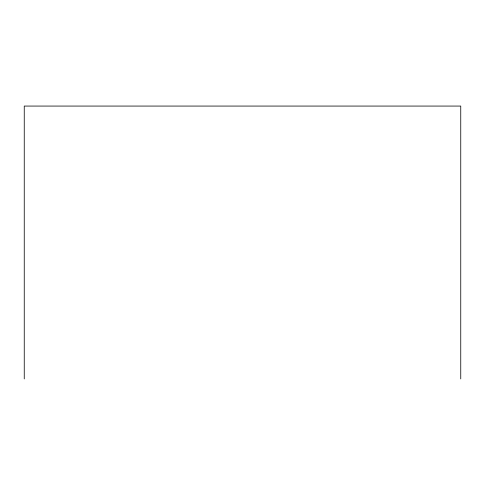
<?xml version="1.0" encoding="UTF-8"?>
<svg xmlns="http://www.w3.org/2000/svg" width="485" height="485" viewBox="0 0 485 485"><rect width="100%" height="100%" fill="white"/><g stroke="black" fill="none" stroke-linecap="round" stroke-linejoin="round"><path stroke-width="0.73" d="M460.75 378.93L460.75 106.069L24.25 106.069L24.25 378.93"/></g></svg>
